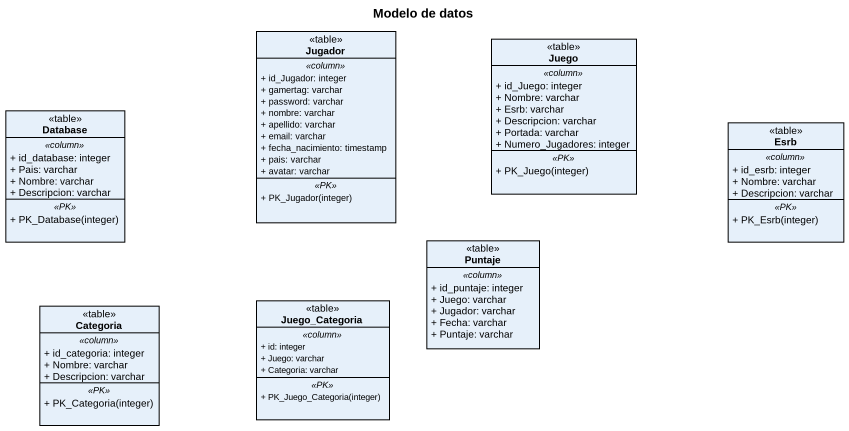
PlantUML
@startuml
title Modelo de datos
hide circle
hide empty members
skinparam classAttributeIconSize 0
class Jugador <<table>> {
  .. <<column>> ..
  + id_Jugador: integer
  + gamertag: varchar
  + password: varchar
  + nombre: varchar
  + apellido: varchar
  + email: varchar
  + fecha_nacimiento: timestamp
  + pais: varchar
  + avatar: varchar
  .. <<PK>> ..
  + PK_Jugador(integer)
}
class Juego <<table>> {
  .. <<column>> ..
  + id_Juego: integer
  + Nombre: varchar
  + Esrb: varchar
  + Descripcion: varchar
  + Portada: varchar
  + Numero_Jugadores: integer
  .. <<PK>> ..
  + PK_Juego(integer)
}
class "Database" as Database_ <<table>> {
  .. <<column>> ..
  + id_database: integer
  + Pais: varchar
  + Nombre: varchar
  + Descripcion: varchar
  .. <<PK>> ..
  + PK_Database(integer)
}
class Esrb <<table>> {
  .. <<column>> ..
  + id_esrb: integer
  + Nombre: varchar
  + Descripcion: varchar
  .. <<PK>> ..
  + PK_Esrb(integer)
}
class Puntaje <<table>> {
  .. <<column>> ..
  + id_puntaje: integer
  + Juego: varchar
  + Jugador: varchar
  + Fecha: varchar
  + Puntaje: varchar
}
class Categoria <<table>> {
  .. <<column>> ..
  + id_categoria: integer
  + Nombre: varchar
  + Descripcion: varchar
  .. <<PK>> ..
  + PK_Categoria(integer)
}
class Juego_Categoria <<table>> {
  .. <<column>> ..
  + id: integer
  + Juego: varchar
  + Categoria: varchar
  .. <<PK>> ..
  + PK_Juego_Categoria(integer)
}
@enduml
